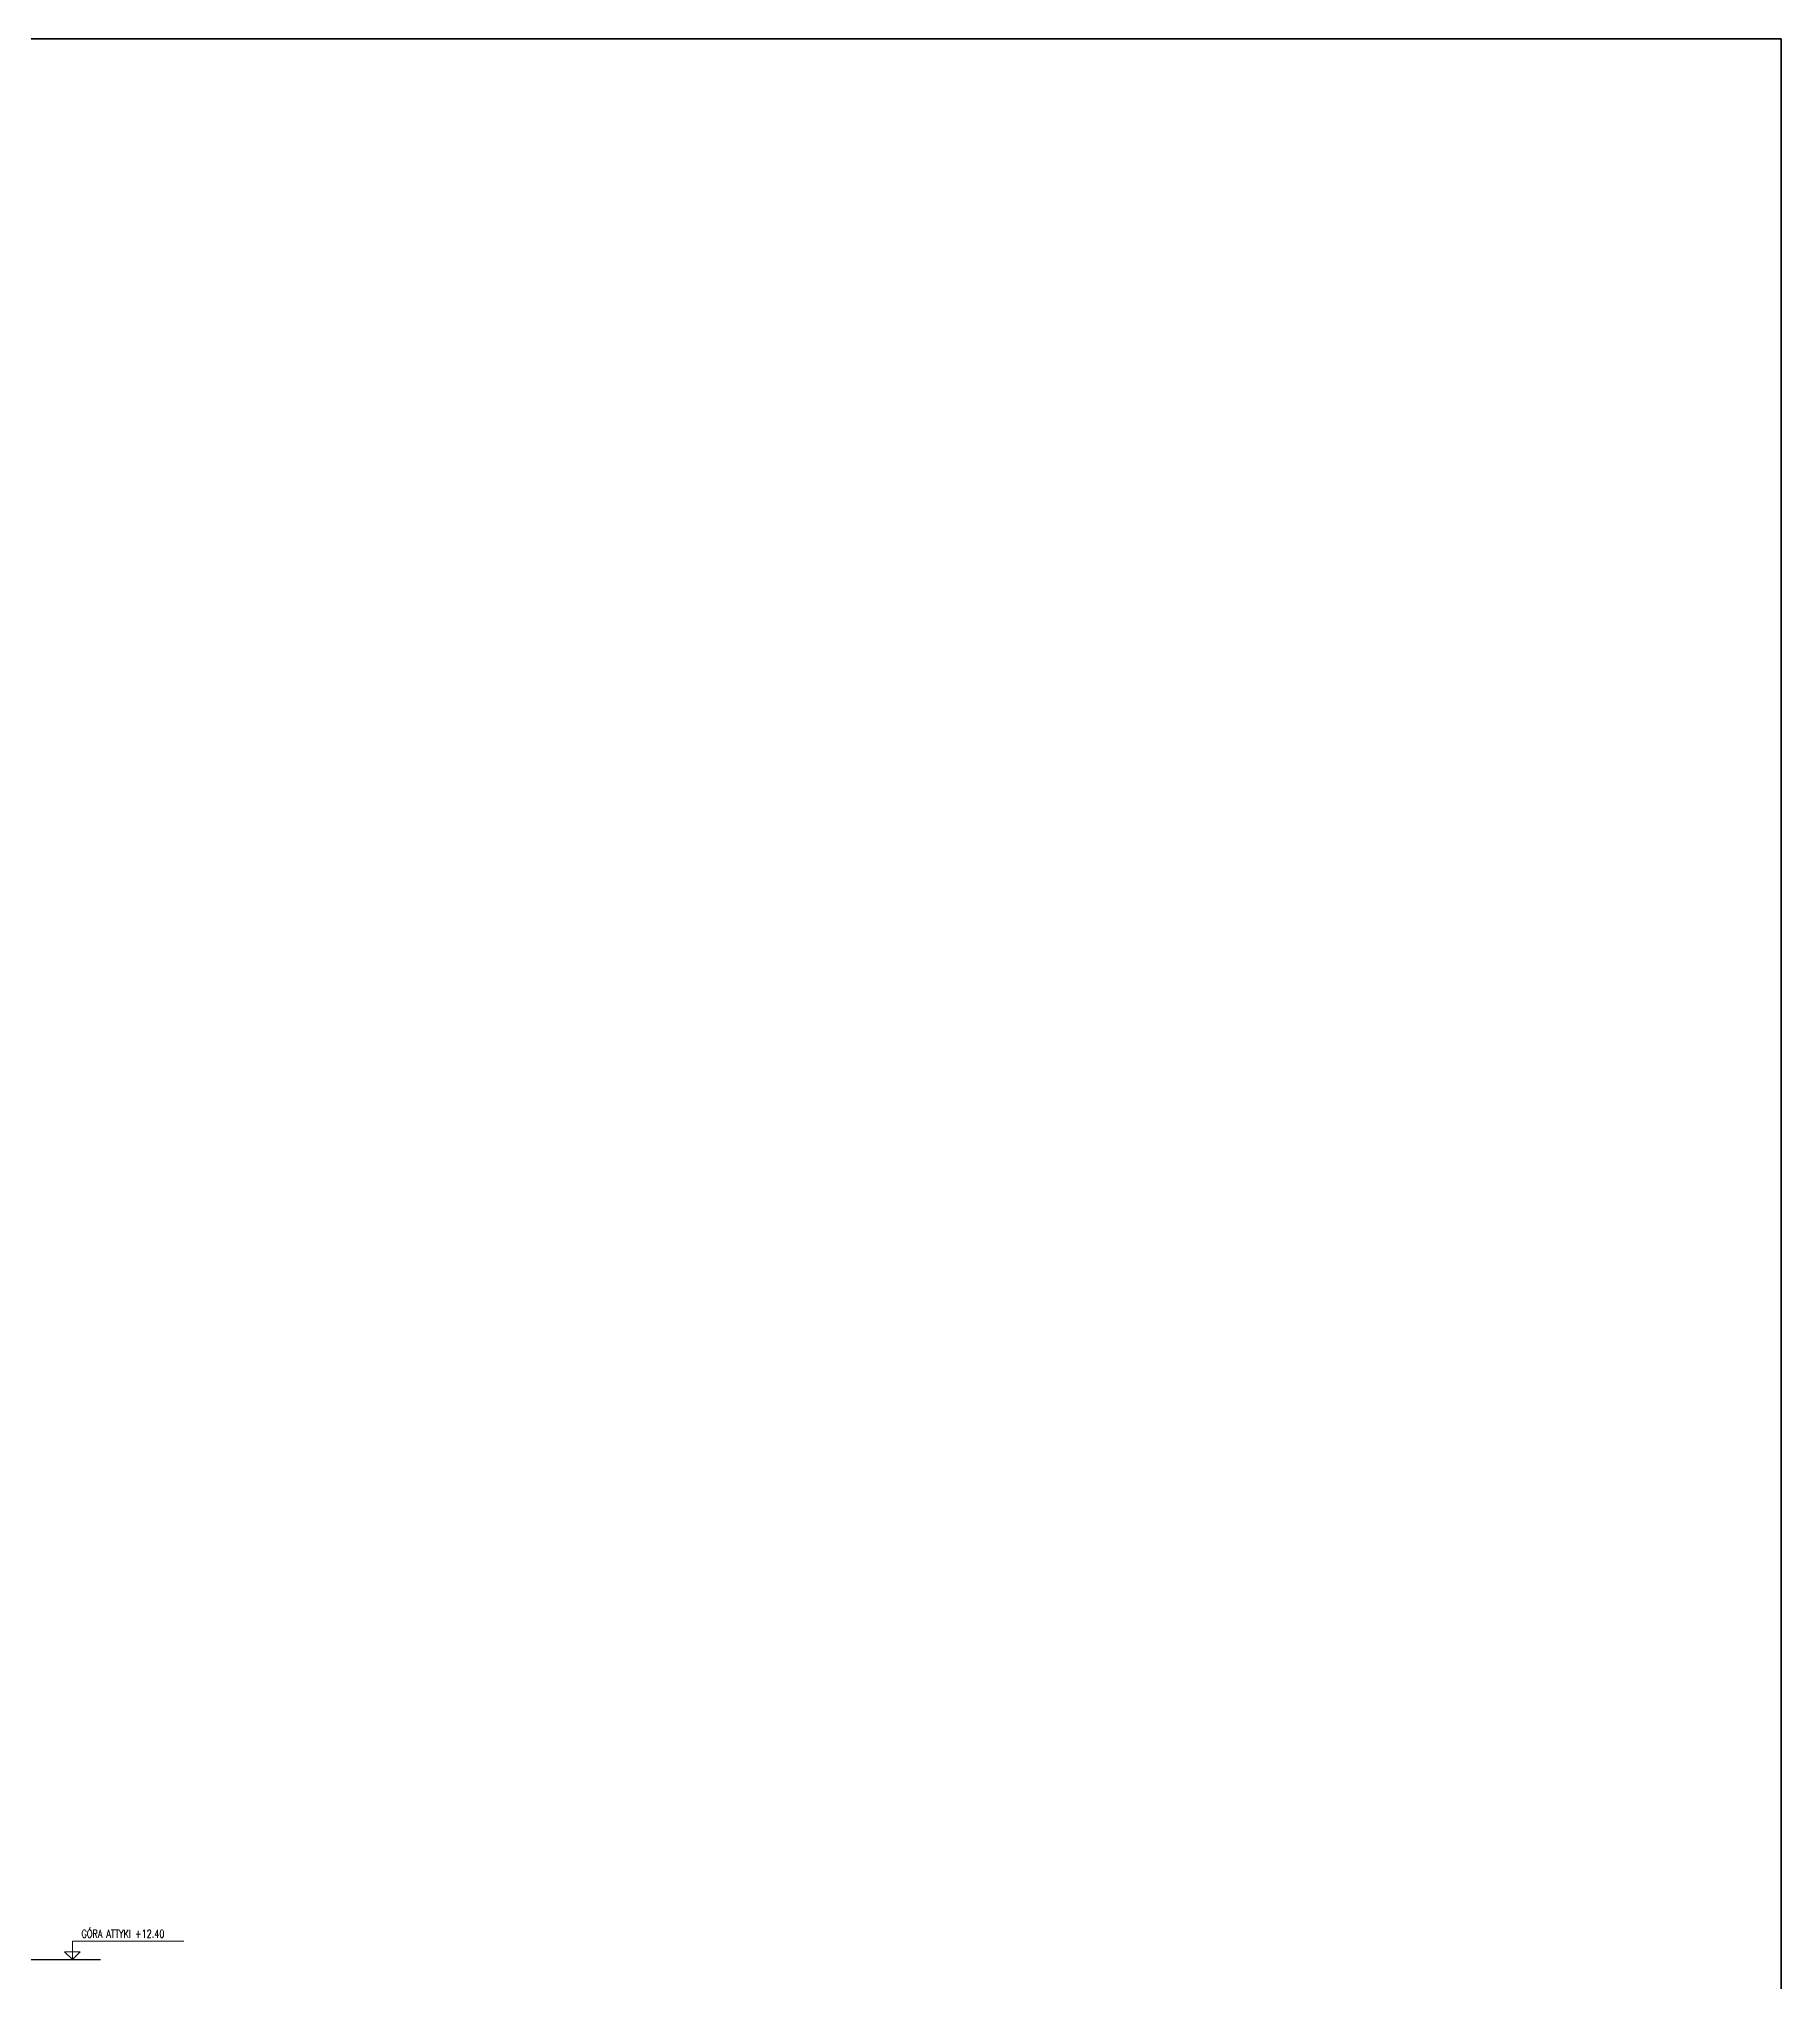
# Model space of a CAD drawing. Extents: x 6529560 to 6558080, y 5579316 to 5588131.
# Drawn here: x 6544031.3 to 6544098.2, y 5579618.5 to 5579693.1 of the extents above; entities that cross this region are included whole.
import ezdxf

# ---------------------------------------------------------------- set-up
doc = ezdxf.new("R2010")
doc.units = 0
doc.header["$MEASUREMENT"] = 0
doc.linetypes.add('ACAD_ISO05W100', pattern=[33, 24, -3, 0, -3, 0, -3])
doc.linetypes.add('GR_SOLID', pattern=[0])
for name, color, linetype, lineweight in [('arch_powierzchnia', 6, 'CONTINUOUS', 35), ('RASTER_1_N9', 7, 'GR_SOLID', 18), ('SYMBOL_N0', 7, 'GR_SOLID', 18), ('SYMBOL_N1', 7, 'GR_SOLID', 13)]:
    doc.layers.add(name, color=color, linetype=linetype, lineweight=lineweight)
doc.layers.add('RASTER_1_N0', color=160, linetype='ACAD_ISO05W100')
doc.styles.add('GR_STANDARD', font='simplex.shx')

msp = doc.modelspace()

# ---------------------------------------------------------------- linework, layer by layer
at = {"layer": 'arch_powierzchnia'}
msp.add_lwpolyline([(6543241.5105, 5579440.4581), (6544098.1793, 5579440.4581), (6544098.1793, 5579693.1461), (6543241.5105, 5579693.1461)], close=True, dxfattribs=at)
at = {"layer": 'RASTER_1_N0'}
msp.add_line((6544030.7419, 5579619.3691), (6544033.6389, 5579619.3691), dxfattribs=at)
at = {"layer": 'RASTER_1_N9'}
msp.add_line((6544030.7419, 5579619.3691), (6544033.6389, 5579619.3691), dxfattribs=at)
at = {"layer": 'SYMBOL_N0'}
msp.add_line((6544032.9552, 5579619.3691), (6544032.1552, 5579619.3691), dxfattribs=at)
at = {"layer": 'SYMBOL_N0', "extrusion": (0, 0, -1)}
msp.add_lwpolyline([(-6544036.8365, 5579620.0691), (-6544032.5552, 5579620.0691), (-6544032.5552, 5579619.3691)], dxfattribs=at)
at = {"layer": 'SYMBOL_N0'}
for points in [[(6544032.5552, 5579619.6691), (6544032.5552, 5579619.3691), (6544032.2552, 5579619.6691), (6544032.5552, 5579619.6691)], [(6544032.5552, 5579619.6691), (6544032.8552, 5579619.6691), (6544032.5552, 5579619.3691), (6544032.5552, 5579619.6691)]]:
    msp.add_lwpolyline(points, dxfattribs=at)

# ---------------------------------------------------------------- texts
at = {"layer": 'SYMBOL_N1', "style": 'GR_STANDARD', "width": 0.757018}
msp.add_text('GÓRA ATTYKI +12.40', height=0.3, dxfattribs=at).set_placement((6544032.9063, 5579620.2092, -0.821))

doc.saveas('drawing.dxf')
